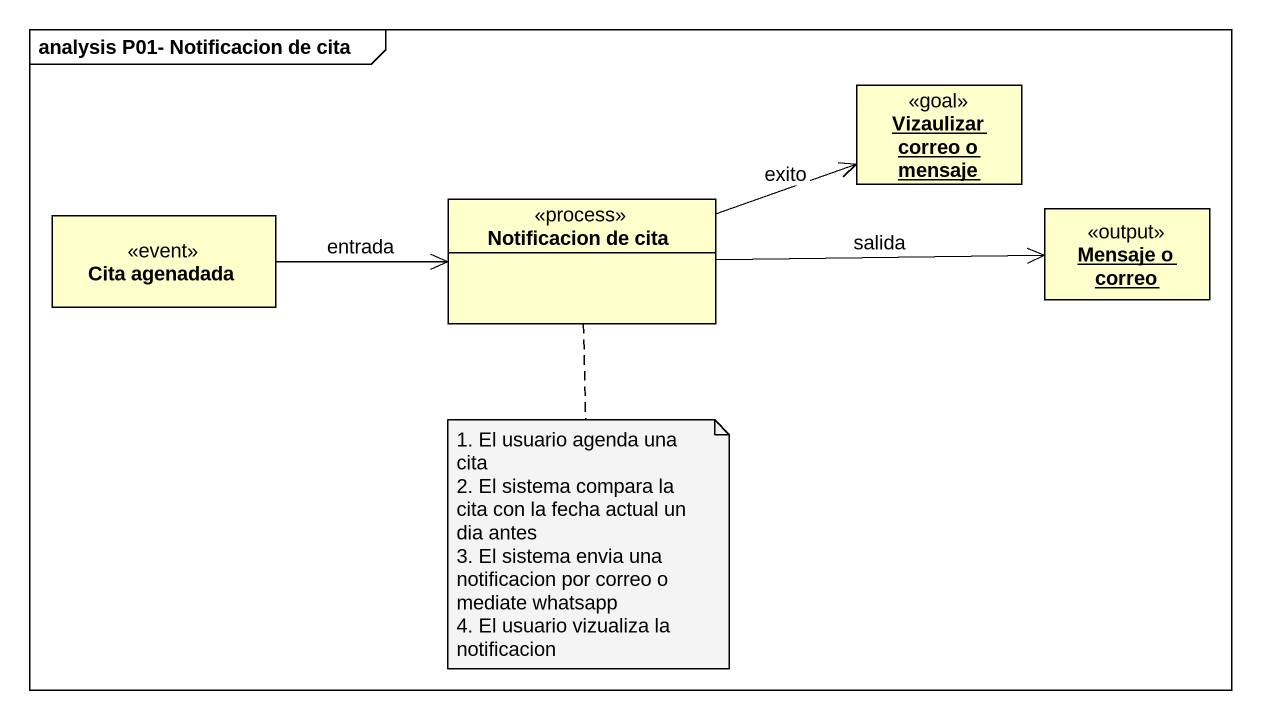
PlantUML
@startuml
mainframe analysis P01- Notificacion de cita
hide circle
hide empty members
object "Vizaulizar correo o mensaje" as Vizaulizar_correo_o_mensaje <<goal>>
class "Cita agenadada" as Cita_agenadada <<event>>
class "Notificacion de cita" as Notificacion_de_cita <<process>>
object "Mensaje o correo" as Mensaje_o_correo <<output>>
Cita_agenadada -right-> Notificacion_de_cita : entrada
Notificacion_de_cita -right-> Vizaulizar_correo_o_mensaje : exito
Notificacion_de_cita -right-> Mensaje_o_correo : salida
note bottom of Notificacion_de_cita
  1. El usuario agenda una cita
  2. El sistema compara la cita con la fecha actual un dia antes
  3. El sistema envia una notificacion por correo o mediate whatsapp
  4. El usuario vizualiza la notificacion
end note
@enduml
